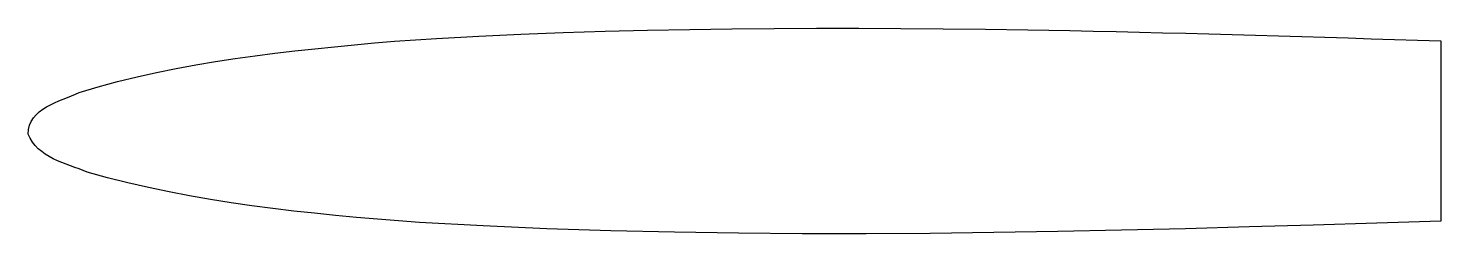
# Model space of a CAD drawing. Extents: x 16 to 213, y 204 to 232.
import ezdxf

# ---------------------------------------------------------------- set-up
doc = ezdxf.new("R2010")
doc.units = 0
doc.layers.add('Milimeterpapier', color=7, linetype='CONTINUOUS')

msp = doc.modelspace()

# ---------------------------------------------------------------- linework, layer by layer
at = {"layer": 'Milimeterpapier', "color": 1}
for p, q in [((66.899965, 230.373372), (72.782117, 230.742261)), ((72.782117, 230.742261), (78.666518, 231.061808)), ((78.666518, 231.061808), (84.552931, 231.334685)), ((84.552931, 231.334685), (90.44112, 231.563562)), ((90.44112, 231.563562), (96.330849, 231.75111)), ((96.330849, 231.75111), (102.221885, 231.899999)), ((102.221885, 231.899999), (108.113994, 232.012902)), ((108.113994, 232.012902), (114.006935, 232.092492)), ((114.006935, 232.092492), (119.900477, 232.141437)), ((119.900477, 232.141437), (125.794383, 232.162406)), ((125.794383, 232.162406), (131.688419, 232.158088)), ((131.688419, 232.158088), (137.582348, 232.131136)), ((137.582348, 232.131136), (143.475936, 232.084214)), ((143.475936, 232.084214), (149.368945, 232.020006)), ((149.368945, 232.020006), (155.261143, 231.941181)), ((155.261143, 231.941181), (161.152292, 231.850407)), ((161.152292, 231.850407), (164.386469, 231.779685)), ((164.386469, 231.779685), (167.620555, 231.705342)), ((167.620555, 231.705342), (170.854556, 231.627595)), ((170.854556, 231.627595), (174.088479, 231.546657)), ((174.088479, 231.546657), (177.322322, 231.462744)), ((177.322322, 231.462744), (180.556098, 231.376073)), ((180.556098, 231.376073), (183.789803, 231.286857)), ((183.789803, 231.286857), (187.023448, 231.19531)), ((187.023448, 231.19531), (190.257035, 231.101652)), ((190.257035, 231.101652), (193.490568, 231.006094)), ((193.490568, 231.006094), (196.72405, 230.908854)), ((196.72405, 230.908854), (199.95749, 230.810144)), ((199.95749, 230.810144), (203.19089, 230.710184)), ((203.19089, 230.710184), (206.424256, 230.609182)), ((206.424256, 230.609182), (209.657589, 230.507362)), ((47.468228, 228.327941), (50.239603, 228.680478)), ((50.239603, 228.680478), (53.014764, 229.005534)), ((53.014764, 229.005534), (55.792359, 229.307528)), ((55.792359, 229.307528), (58.571028, 229.590888)), ((58.571028, 229.590888), (61.349424, 229.860032)), ((61.349424, 229.860032), (64.126189, 230.119386)), ((64.126189, 230.119386), (66.899965, 230.373372)), ((209.657589, 230.507362), (212.890896, 230.404932)), ((212.890896, 230.404932), (212.890896, 228.834498)), ((212.890896, 228.834498), (212.890896, 227.264067)), ((36.447693, 226.554482), (39.190374, 227.061189)), ((39.190374, 227.061189), (41.942258, 227.522718)), ((41.942258, 227.522718), (44.701996, 227.943495)), ((44.701996, 227.943495), (47.468228, 228.327941)), ((212.890896, 227.264067), (212.890896, 225.693633)), ((25.596119, 223.987433), (28.288432, 224.719078)), ((28.288432, 224.719078), (30.995366, 225.387851)), ((30.995366, 225.387851), (33.715573, 225.998179)), ((33.715573, 225.998179), (36.447693, 226.554482)), ((212.890896, 225.693633), (212.890896, 224.123202)), ((21.279466, 222.525912), (21.85327, 222.750041)), ((21.85327, 222.750041), (22.403108, 222.969596)), ((22.403108, 222.969596), (22.919785, 223.188499)), ((22.919785, 223.188499), (25.596119, 223.987433)), ((212.890896, 224.123202), (212.890896, 222.552768)), ((17.364177, 220.499757), (17.848282, 220.865632)), ((17.848282, 220.865632), (18.372786, 221.199504)), ((18.372786, 221.199504), (18.928494, 221.505283)), ((18.928494, 221.505283), (19.506211, 221.786896)), ((19.506211, 221.786896), (20.096742, 222.048259)), ((20.096742, 222.048259), (20.690892, 222.29329)), ((20.690892, 222.29329), (21.279466, 222.525912)), ((212.890896, 222.552768), (212.890896, 220.982337)), ((212.890896, 220.982337), (212.890896, 219.411903)), ((16.015649, 218.637798), (16.246207, 219.170896)), ((16.246207, 219.170896), (16.553945, 219.656307)), ((16.553945, 219.656307), (16.929666, 220.097954)), ((16.929666, 220.097954), (17.364177, 220.499757)), ((212.890896, 219.411903), (212.890896, 217.841469)), ((15.822848, 217.41288), (15.871464, 218.053102)), ((16.090267, 216.825034), (15.822848, 217.41288)), ((15.871464, 218.053102), (16.015649, 218.637798)), ((16.417003, 216.290435), (16.090267, 216.825034)), ((212.890896, 217.841469), (212.890896, 216.271038)), ((16.797419, 215.805001), (16.417003, 216.290435)), ((17.225876, 215.364641), (16.797419, 215.805001)), ((17.696739, 214.965269), (17.225876, 215.364641)), ((18.204367, 214.602799), (17.696739, 214.965269)), ((212.890896, 216.271038), (212.890896, 214.700604)), ((18.743125, 214.273144), (18.204367, 214.602799)), ((19.307375, 213.972213), (18.743125, 214.273144)), ((19.891479, 213.695926), (19.307375, 213.972213)), ((20.489799, 213.440188), (19.891479, 213.695926)), ((21.096698, 213.200917), (20.489799, 213.440188)), ((21.706538, 212.974022), (21.096698, 213.200917)), ((22.313682, 212.755421), (21.706538, 212.974022)), ((212.890896, 214.700604), (212.890896, 213.130172)), ((212.890896, 213.130172), (212.890896, 211.559738)), ((22.912492, 212.541022), (22.313682, 212.755421)), ((23.49733, 212.326739), (22.912492, 212.541022)), ((24.062559, 212.108488), (23.49733, 212.326739)), ((26.891861, 211.324416), (24.062559, 212.108488)), ((29.735543, 210.604196), (26.891861, 211.324416)), ((212.890896, 211.559738), (212.890896, 209.989307)), ((32.592414, 209.94396), (29.735543, 210.604196)), ((35.46129, 209.339849), (32.592414, 209.94396)), ((38.340984, 208.787992), (35.46129, 209.339849)), ((212.890896, 209.989307), (212.890896, 208.418873)), ((41.230304, 208.284532), (38.340984, 208.787992)), ((44.128069, 207.825602), (41.230304, 208.284532)), ((47.033087, 207.407338), (44.128069, 207.825602)), ((49.944175, 207.025875), (47.033087, 207.407338)), ((52.860143, 206.677353), (49.944175, 207.025875)), ((212.890896, 208.418873), (212.890896, 206.848442)), ((55.779803, 206.357906), (52.860143, 206.677353)), ((58.701968, 206.063667), (55.779803, 206.357906)), ((61.625452, 205.790775), (58.701968, 206.063667)), ((64.549065, 205.535366), (61.625452, 205.790775)), ((67.471626, 205.293578), (64.549065, 205.535366)), ((70.39194, 205.061543), (67.471626, 205.293578)), ((79.291358, 204.591483), (70.39194, 205.061543)), ((203.988422, 204.995094), (195.084057, 204.719547)), ((212.890896, 205.277999), (203.988422, 204.995094)), ((212.890896, 206.848442), (212.890896, 205.277999)), ((88.193076, 204.214462), (79.291358, 204.591483)), ((97.096794, 203.924363), (88.193076, 204.214462)), ((106.002212, 203.715061), (97.096794, 203.924363)), ((114.90903, 203.580438), (106.002212, 203.715061)), ((123.816951, 203.514373), (114.90903, 203.580438)), ((132.725674, 203.510761), (123.816951, 203.514373)), ((141.634901, 203.563451), (132.725674, 203.510761)), ((150.54433, 203.666341), (141.634901, 203.563451)), ((159.453665, 203.813311), (150.54433, 203.666341)), ((168.362605, 203.998235), (159.453665, 203.813311)), ((177.27085, 204.214995), (168.362605, 203.998235)), ((186.1781, 204.457472), (177.27085, 204.214995)), ((195.084057, 204.719547), (186.1781, 204.457472))]:
    msp.add_line(p, q, dxfattribs=at)

doc.saveas('drawing.dxf')
